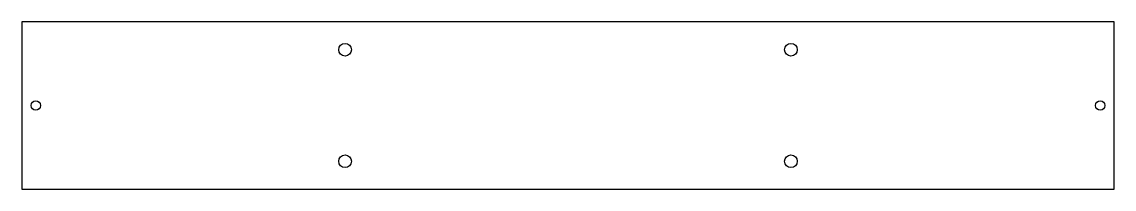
# Model space of a CAD drawing. Header units: millimetres. Extents: x 0 to 392, y 0 to 60.
import ezdxf

# ---------------------------------------------------------------- set-up
doc = ezdxf.new("R2010")
doc.units = ezdxf.units.MM

msp = doc.modelspace()

# ---------------------------------------------------------------- linework, layer by layer
msp.add_lwpolyline([(0, 0), (392, 0), (392, 60), (0, 60)], close=True)
for centre, radius in [((116, 50), 2.25), ((276, 50), 2.25), ((5, 30), 1.7), ((387, 30), 1.7), ((116, 10), 2.25), ((276, 10), 2.25)]:
    msp.add_circle(centre, radius)

doc.saveas('drawing.dxf')
